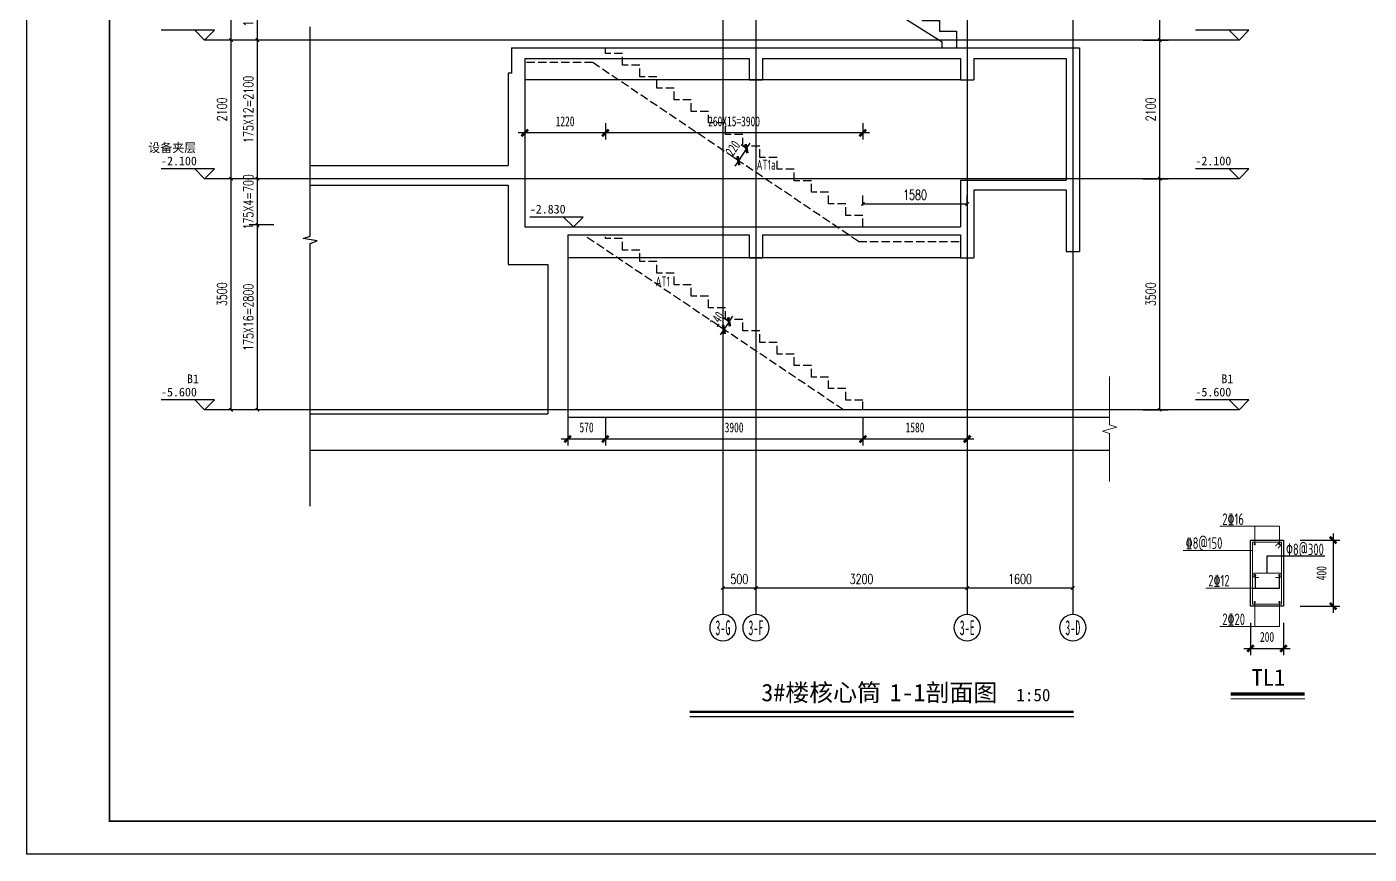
# Model space of a CAD drawing. Extents: x 1045983 to 1134482, y -686883 to -657183.
# Drawn here: x 1053043 to 1073374, y -686883 to -674352 of the extents above; entities that cross this region are included whole.
import ezdxf
from ezdxf.enums import TextEntityAlignment as Align

# ---------------------------------------------------------------- set-up
doc = ezdxf.new("R2010")
doc.units = 0
doc.header["$LTSCALE"] = 1000
doc.header["$MEASUREMENT"] = 0
doc.linetypes.add('3、4#楼 楼梯剖面$0$DASH', pattern=[0.35, 0.25, -0.1])
doc.layers.get('0').update_dxf_attribs({"linetype": 'CONTINUOUS'})
doc.layers.get('Defpoints').update_dxf_attribs({"linetype": 'CONTINUOUS'})
for name, color, linetype in [('3#-夹层$0$A-ANNO-LEVL', 3, 'CONTINUOUS'), ('3#-夹层$0$A-ANNO-TEXT', 7, 'CONTINUOUS'), ('3、4#楼 楼梯剖面$0$A-WALL-CONC', 9, 'CONTINUOUS'), ('A-ANNO-AXIS-CIRC', 3, 'CONTINUOUS'), ('A-ANNO-DIMS', 3, 'CONTINUOUS'), ('A-ANNO-SYMB', 3, 'CONTINUOUS'), ('A-ANNO-TEXT', 7, 'CONTINUOUS'), ('A-WALL-CONC', 4, 'CONTINUOUS'), ('AXIS_TEXT', 7, 'CONTINUOUS'), ('DIM', 3, 'CONTINUOUS'), ('S-ANNO-DIMS', 3, 'CONTINUOUS'), ('S-ANNO-DOTE', 230, 'CONTINUOUS'), ('S-ANNO-TTLB', 7, 'CONTINUOUS'), ('S-BEAM', 4, 'CONTINUOUS'), ('S-DIMS', 3, 'CONTINUOUS'), ('S-PC-BEAM-TL', 4, 'CONTINUOUS'), ('S-REIN', 1, 'CONTINUOUS'), ('S-WALL', 40, 'CONTINUOUS'), ('S_A平-楼梯', 51, 'CONTINUOUS'), ('TEXT', 7, 'CONTINUOUS')]:
    doc.layers.add(name, color=color, linetype=linetype)
for name, color, linetype, lineweight in [('A-ANNO-AXIS-TEXT', 3, 'CONTINUOUS', 15), ('S-ANNO-TEXT（通用文字）', 7, 'CONTINUOUS', 15), ('S-BASE-DIMS（基础尺寸标注）', 3, 'CONTINUOUS', 15), ('S-REIN（钢筋）', 1, 'CONTINUOUS', 30), ('THIN', 7, 'CONTINUOUS', 0)]:
    doc.layers.add(name, color=color, linetype=linetype, lineweight=lineweight)
doc.styles.add('3#-夹层$0$_TCH_DIM', font='')
doc.styles.add('_TCH_AXIS', font='simhei.ttf')
doc.styles.add('_TCH_DIM_T3', font='SIMPLEX', dxfattribs={"width": 0.705882, "bigfont": 'GBCBIG'})
doc.styles.add('COMPLEX', font='COMPLEX')
doc.styles.get("Standard").update_dxf_attribs({"font": ''})
doc.styles.add('TSSD_Dimension', font='tssdeng.shx', dxfattribs={"width": 0.7})
doc.styles.add('TSZ', font='')
doc.styles.add('楷体GB312', font='', dxfattribs={"width": 0.7})
doc.styles.add('钢筋', font='tssdeng.shx', dxfattribs={"width": 0.7, "bigfont": 'tssdchn.shx'})
doc.styles.get('3#-夹层$0$_TCH_DIM').set_extended_font_data('SimSun')
doc.styles.get('Standard').set_extended_font_data('NSimSun')
doc.styles.get('TSZ').set_extended_font_data('SimSun')
doc.styles.get('楷体GB312').set_extended_font_data('楷体_GB2312')
doc.dimstyles.new('_TCH_ARCH&&50', dxfattribs={"dimtxt": 148.75, "dimasz": 50, "dimexe": 125, "dimexo": 150, "dimgap": 63.125, "dimtad": 1, "dimdec": 0, "dimzin": 0, "dimdsep": 46, "dimtxsty": '_TCH_DIM_T3', "dimblk": 'ARCHTICK', "dimcen": 0.09, "dimclrt": 7, "dimazin": 2, "dimtfac": 1, "dimtdec": 0, "dimtix": 1, "dimtmove": 2, "dimatfit": 3, "dimfxl": 1, "dimtolj": 1, "dimtzin": 0, "dimarcsym": 0})
doc.dimstyles.new('TSSD_50_50', dxfattribs={"dimtxt": 150, "dimasz": 100, "dimexe": 100, "dimexo": 250, "dimgap": 100, "dimtad": 1, "dimdec": 0, "dimzin": 0, "dimdsep": 46, "dimtxsty": '楷体GB312', "dimblk": 'ARCHTICK', "dimcen": 0, "dimdle": 100, "dimclrt": 7, "dimadec": 0, "dimazin": 0, "dimtfac": 1, "dimtdec": 0, "dimtix": 1, "dimtmove": 2, "dimatfit": 3, "dimldrblk": 'ARCHTICK', "dimfxl": 1, "dimtolj": 1, "dimtzin": 0, "dimarcsym": 0})

# ---------------------------------------------------------------- blocks, each defined once
blk = doc.blocks.new('_ArchTick')
at = {"color": 0, "linetype": 'ByBlock', "const_width": 0.4}
blk.add_lwpolyline([(-0.5, -0.5), (0.5, 0.5)], dxfattribs=at)
blk = doc.blocks.new('*D477')
at = {"layer": 'Defpoints', "color": 0, "transparency": 16777216}
for p in [(1036698, -705934), (1037918, -705934), (1036698, -706334)]:
    blk.add_point(p, dxfattribs=at)
at = {"layer": 'S-DIMS', "color": 0, "lineweight": -2, "transparency": 16777216}
for p, q in [((1036698, -706184), (1036698, -706434)), ((1037918, -706184), (1037918, -706434)), ((1038018, -706334), (1036598, -706334))]:
    blk.add_line(p, q, dxfattribs=at)
at = {"layer": 'S-DIMS', "color": 0, "lineweight": -2, "transparency": 16777216, "xscale": 100, "yscale": 100, "zscale": 100, "rotation": 180}
blk.add_blockref('_ArchTick', (1036698, -706334), dxfattribs=at)
at = {"layer": 'S-DIMS', "color": 0, "lineweight": -2, "transparency": 16777216, "xscale": 100, "yscale": 100, "zscale": 100}
blk.add_blockref('_ArchTick', (1037918, -706334), dxfattribs=at)
at = {"layer": 'S-DIMS', "color": 7, "transparency": 16777216, "insert": (1037308, -706159), "char_height": 150, "attachment_point": 5, "style": '楷体GB312'}
blk.add_mtext('\\A1;1220', dxfattribs=at)
blk = doc.blocks.new('*D478')
at = {"layer": 'A-ANNO-DIMS', "color": 0, "lineweight": -2, "transparency": 16777216}
for p, q in [((1043398, -712977), (1043398, -713352)), ((1044998, -712977), (1044998, -713352)), ((1044998, -713227), (1043398, -713227))]:
    blk.add_line(p, q, dxfattribs=at)
at = {"layer": 'Defpoints', "color": 0, "transparency": 16777216}
for p in [(1043398, -712827), (1044998, -712827), (1043398, -713227)]:
    blk.add_point(p, dxfattribs=at)
at = {"layer": 'A-ANNO-DIMS', "color": 0, "lineweight": -2, "transparency": 16777216, "xscale": 50, "yscale": 50, "zscale": 50, "rotation": 180}
blk.add_blockref('_ArchTick', (1043398, -713227), dxfattribs=at)
at = {"layer": 'A-ANNO-DIMS', "color": 0, "lineweight": -2, "transparency": 16777216, "xscale": 50, "yscale": 50, "zscale": 50}
blk.add_blockref('_ArchTick', (1044998, -713227), dxfattribs=at)
at = {"layer": 'A-ANNO-DIMS', "color": 7, "transparency": 16777216, "insert": (1044198, -713090), "char_height": 148.8, "attachment_point": 5, "style": '_TCH_DIM_T3'}
blk.add_mtext('\\A1;1600', dxfattribs=at)
blk = doc.blocks.new('*D479')
at = {"layer": 'A-ANNO-DIMS', "color": 0, "lineweight": -2, "transparency": 16777216}
for p, q in [((1040198, -712977), (1040198, -713352)), ((1043398, -712977), (1043398, -713352)), ((1043398, -713227), (1040198, -713227))]:
    blk.add_line(p, q, dxfattribs=at)
at = {"layer": 'Defpoints', "color": 0, "transparency": 16777216}
for p in [(1040198, -712827), (1043398, -712827), (1040198, -713227)]:
    blk.add_point(p, dxfattribs=at)
at = {"layer": 'A-ANNO-DIMS', "color": 0, "lineweight": -2, "transparency": 16777216, "xscale": 50, "yscale": 50, "zscale": 50, "rotation": 180}
blk.add_blockref('_ArchTick', (1040198, -713227), dxfattribs=at)
at = {"layer": 'A-ANNO-DIMS', "color": 0, "lineweight": -2, "transparency": 16777216, "xscale": 50, "yscale": 50, "zscale": 50}
blk.add_blockref('_ArchTick', (1043398, -713227), dxfattribs=at)
at = {"layer": 'A-ANNO-DIMS', "color": 7, "transparency": 16777216, "insert": (1041798, -713090), "char_height": 148.8, "attachment_point": 5, "style": '_TCH_DIM_T3'}
blk.add_mtext('\\A1;3200', dxfattribs=at)
blk = doc.blocks.new('*D480')
at = {"layer": 'A-ANNO-DIMS', "color": 0, "lineweight": -2, "transparency": 16777216}
for p, q in [((1039698, -712977), (1039698, -713352)), ((1040198, -712977), (1040198, -713352)), ((1040198, -713227), (1039698, -713227))]:
    blk.add_line(p, q, dxfattribs=at)
at = {"layer": 'Defpoints', "color": 0, "transparency": 16777216}
for p in [(1039698, -712827), (1040198, -712827), (1039698, -713227)]:
    blk.add_point(p, dxfattribs=at)
at = {"layer": 'A-ANNO-DIMS', "color": 0, "lineweight": -2, "transparency": 16777216, "xscale": 50, "yscale": 50, "zscale": 50, "rotation": 180}
blk.add_blockref('_ArchTick', (1039698, -713227), dxfattribs=at)
at = {"layer": 'A-ANNO-DIMS', "color": 0, "lineweight": -2, "transparency": 16777216, "xscale": 50, "yscale": 50, "zscale": 50}
blk.add_blockref('_ArchTick', (1040198, -713227), dxfattribs=at)
at = {"layer": 'A-ANNO-DIMS', "color": 7, "transparency": 16777216, "insert": (1039948, -713090), "char_height": 148.8, "attachment_point": 5, "style": '_TCH_DIM_T3'}
blk.add_mtext('\\A1;500', dxfattribs=at)
blk = doc.blocks.new('*D481')
at = {"layer": 'A-ANNO-DIMS', "color": 0, "lineweight": -2, "transparency": 16777216}
for p, q in [((1032498, -707027), (1032123, -707027)), ((1032248, -710527), (1032248, -707027)), ((1032498, -710527), (1032123, -710527))]:
    blk.add_line(p, q, dxfattribs=at)
at = {"layer": 'Defpoints', "color": 0, "transparency": 16777216}
for p in [(1032248, -707027), (1032648, -707027), (1032648, -710527)]:
    blk.add_point(p, dxfattribs=at)
at = {"layer": 'A-ANNO-DIMS', "color": 0, "lineweight": -2, "transparency": 16777216, "xscale": 50, "yscale": 50, "zscale": 50}
for p, rotation in [((1032248, -707027), 90), ((1032248, -710527), 270)]:
    blk.add_blockref('_ArchTick', p, dxfattribs=dict(at, rotation=rotation))
at = {"layer": 'A-ANNO-DIMS', "color": 7, "transparency": 16777216, "insert": (1032111, -708777), "char_height": 148.8, "attachment_point": 5, "rotation": 90, "style": '_TCH_DIM_T3'}
blk.add_mtext('\\A1;3500', dxfattribs=at)
blk = doc.blocks.new('*D482')
at = {"layer": 'A-ANNO-DIMS', "color": 0, "lineweight": -2, "transparency": 16777216}
for p, q in [((1032498, -704927), (1032123, -704927)), ((1032248, -707027), (1032248, -704927)), ((1032498, -707027), (1032123, -707027))]:
    blk.add_line(p, q, dxfattribs=at)
at = {"layer": 'Defpoints', "color": 0, "transparency": 16777216}
for p in [(1032248, -704927), (1032648, -704927), (1032648, -707027)]:
    blk.add_point(p, dxfattribs=at)
at = {"layer": 'A-ANNO-DIMS', "color": 0, "lineweight": -2, "transparency": 16777216, "xscale": 50, "yscale": 50, "zscale": 50}
for p, rotation in [((1032248, -704927), 90), ((1032248, -707027), 270)]:
    blk.add_blockref('_ArchTick', p, dxfattribs=dict(at, rotation=rotation))
at = {"layer": 'A-ANNO-DIMS', "color": 7, "transparency": 16777216, "insert": (1032111, -705977), "char_height": 148.8, "attachment_point": 5, "rotation": 90, "style": '_TCH_DIM_T3'}
blk.add_mtext('\\A1;2100', dxfattribs=at)
blk = doc.blocks.new('*D483')
at = {"layer": 'A-ANNO-DIMS', "color": 0, "lineweight": -2, "transparency": 16777216}
for p, q in [((1032498, -701977), (1032123, -701977)), ((1032248, -704927), (1032248, -701977)), ((1032498, -704927), (1032123, -704927))]:
    blk.add_line(p, q, dxfattribs=at)
at = {"layer": 'Defpoints', "color": 0, "transparency": 16777216}
for p in [(1032248, -701977), (1032648, -701977), (1032648, -704927)]:
    blk.add_point(p, dxfattribs=at)
at = {"layer": 'A-ANNO-DIMS', "color": 0, "lineweight": -2, "transparency": 16777216, "xscale": 50, "yscale": 50, "zscale": 50}
for p, rotation in [((1032248, -701977), 90), ((1032248, -704927), 270)]:
    blk.add_blockref('_ArchTick', p, dxfattribs=dict(at, rotation=rotation))
at = {"layer": 'A-ANNO-DIMS', "color": 7, "transparency": 16777216, "insert": (1032111, -703452), "char_height": 148.8, "attachment_point": 5, "rotation": 90, "style": '_TCH_DIM_T3'}
blk.add_mtext('\\A1;2950', dxfattribs=at)
blk = doc.blocks.new('*D485')
at = {"layer": 'A-ANNO-DIMS', "color": 0, "lineweight": -2, "transparency": 16777216}
for p, q in [((1032898, -707727), (1032523, -707727)), ((1032648, -710527), (1032648, -707727)), ((1032898, -710527), (1032523, -710527))]:
    blk.add_line(p, q, dxfattribs=at)
at = {"layer": 'Defpoints', "color": 0, "transparency": 16777216}
for p in [(1032648, -707727), (1033048, -707727), (1033048, -710527)]:
    blk.add_point(p, dxfattribs=at)
at = {"layer": 'A-ANNO-DIMS', "color": 0, "lineweight": -2, "transparency": 16777216, "xscale": 50, "yscale": 50, "zscale": 50}
for p, rotation in [((1032648, -707727), 90), ((1032648, -710527), 270)]:
    blk.add_blockref('_ArchTick', p, dxfattribs=dict(at, rotation=rotation))
at = {"layer": 'A-ANNO-DIMS', "color": 7, "transparency": 16777216, "insert": (1032511, -709127), "char_height": 148.75, "attachment_point": 5, "rotation": 90, "style": '_TCH_DIM_T3'}
blk.add_mtext('\\A1;175X16=2800', dxfattribs=at)
blk = doc.blocks.new('*D486')
at = {"layer": 'A-ANNO-DIMS', "color": 0, "lineweight": -2, "transparency": 16777216}
for p, q in [((1032898, -707027), (1032523, -707027)), ((1032648, -707027), (1032648, -706977)), ((1032648, -707727), (1032648, -707027)), ((1032898, -707727), (1032523, -707727)), ((1032648, -707727), (1032648, -707777))]:
    blk.add_line(p, q, dxfattribs=at)
at = {"layer": 'Defpoints', "color": 0, "transparency": 16777216}
for p in [(1032648, -707027), (1033048, -707027), (1033048, -707727)]:
    blk.add_point(p, dxfattribs=at)
at = {"layer": 'A-ANNO-DIMS', "color": 0, "lineweight": -2, "transparency": 16777216, "xscale": 50, "yscale": 50, "zscale": 50}
for p, rotation in [((1032648, -707027), 270), ((1032648, -707727), 90)]:
    blk.add_blockref('_ArchTick', p, dxfattribs=dict(at, rotation=rotation))
at = {"layer": 'A-ANNO-DIMS', "color": 7, "transparency": 16777216, "insert": (1032511, -707377), "char_height": 148.75, "attachment_point": 5, "rotation": 90, "style": '_TCH_DIM_T3'}
blk.add_mtext('\\A1;175X4=700', dxfattribs=at)
blk = doc.blocks.new('*D487')
at = {"layer": 'A-ANNO-DIMS', "color": 0, "lineweight": -2, "transparency": 16777216}
for p, q in [((1032898, -704927), (1032523, -704927)), ((1032648, -707027), (1032648, -704927)), ((1032898, -707027), (1032523, -707027))]:
    blk.add_line(p, q, dxfattribs=at)
at = {"layer": 'Defpoints', "color": 0, "transparency": 16777216}
for p in [(1032648, -704927), (1033048, -704927), (1033048, -707027)]:
    blk.add_point(p, dxfattribs=at)
at = {"layer": 'A-ANNO-DIMS', "color": 0, "lineweight": -2, "transparency": 16777216, "xscale": 50, "yscale": 50, "zscale": 50}
for p, rotation in [((1032648, -704927), 90), ((1032648, -707027), 270)]:
    blk.add_blockref('_ArchTick', p, dxfattribs=dict(at, rotation=rotation))
at = {"layer": 'A-ANNO-DIMS', "color": 7, "transparency": 16777216, "insert": (1032511, -705977), "char_height": 148.75, "attachment_point": 5, "rotation": 90, "style": '_TCH_DIM_T3'}
blk.add_mtext('\\A1;175X12=2100', dxfattribs=at)
blk = doc.blocks.new('*D488')
at = {"layer": 'A-ANNO-DIMS', "color": 0, "lineweight": -2, "transparency": 16777216}
for p, q in [((1032898, -703452), (1032523, -703452)), ((1032648, -704927), (1032648, -703452)), ((1032898, -704927), (1032523, -704927))]:
    blk.add_line(p, q, dxfattribs=at)
at = {"layer": 'Defpoints', "color": 0, "transparency": 16777216}
for p in [(1032648, -703452), (1033048, -703452), (1033048, -704927)]:
    blk.add_point(p, dxfattribs=at)
at = {"layer": 'A-ANNO-DIMS', "color": 0, "lineweight": -2, "transparency": 16777216, "xscale": 50, "yscale": 50, "zscale": 50}
for p, rotation in [((1032648, -703452), 90), ((1032648, -704927), 270)]:
    blk.add_blockref('_ArchTick', p, dxfattribs=dict(at, rotation=rotation))
at = {"layer": 'A-ANNO-DIMS', "color": 7, "transparency": 16777216, "insert": (1032511, -704190), "char_height": 148.75, "attachment_point": 5, "rotation": 90, "style": '_TCH_DIM_T3'}
blk.add_mtext('\\A1;163.9X9=1475', dxfattribs=at)
blk = doc.blocks.new('*D492')
at = {"layer": 'A-ANNO-DIMS', "color": 0, "lineweight": -2, "transparency": 16777216}
for p, q in [((1046066, -707027), (1046441, -707027)), ((1046316, -710527), (1046316, -707027)), ((1046066, -710527), (1046441, -710527))]:
    blk.add_line(p, q, dxfattribs=at)
at = {"layer": 'Defpoints', "color": 0, "transparency": 16777216}
for p in [(1045916, -707027), (1046316, -707027), (1045916, -710527)]:
    blk.add_point(p, dxfattribs=at)
at = {"layer": 'A-ANNO-DIMS', "color": 0, "lineweight": -2, "transparency": 16777216, "xscale": 50, "yscale": 50, "zscale": 50}
for p, rotation in [((1046316, -707027), 90), ((1046316, -710527), 270)]:
    blk.add_blockref('_ArchTick', p, dxfattribs=dict(at, rotation=rotation))
at = {"layer": 'A-ANNO-DIMS', "color": 7, "transparency": 16777216, "insert": (1046178, -708777), "char_height": 148.8, "attachment_point": 5, "rotation": 90, "style": '_TCH_DIM_T3'}
blk.add_mtext('\\A1;3500', dxfattribs=at)
blk = doc.blocks.new('*D493')
at = {"layer": 'A-ANNO-DIMS', "color": 0, "lineweight": -2, "transparency": 16777216}
for p, q in [((1046066, -704927), (1046441, -704927)), ((1046316, -707027), (1046316, -704927)), ((1046066, -707027), (1046441, -707027))]:
    blk.add_line(p, q, dxfattribs=at)
at = {"layer": 'Defpoints', "color": 0, "transparency": 16777216}
for p in [(1045916, -704927), (1046316, -704927), (1045916, -707027)]:
    blk.add_point(p, dxfattribs=at)
at = {"layer": 'A-ANNO-DIMS', "color": 0, "lineweight": -2, "transparency": 16777216, "xscale": 50, "yscale": 50, "zscale": 50}
for p, rotation in [((1046316, -704927), 90), ((1046316, -707027), 270)]:
    blk.add_blockref('_ArchTick', p, dxfattribs=dict(at, rotation=rotation))
at = {"layer": 'A-ANNO-DIMS', "color": 7, "transparency": 16777216, "insert": (1046178, -705977), "char_height": 148.8, "attachment_point": 5, "rotation": 90, "style": '_TCH_DIM_T3'}
blk.add_mtext('\\A1;2100', dxfattribs=at)
blk = doc.blocks.new('*D494')
at = {"layer": 'A-ANNO-DIMS', "color": 0, "lineweight": -2, "transparency": 16777216}
for p, q in [((1046066, -701977), (1046441, -701977)), ((1046316, -704927), (1046316, -701977)), ((1046066, -704927), (1046441, -704927))]:
    blk.add_line(p, q, dxfattribs=at)
at = {"layer": 'Defpoints', "color": 0, "transparency": 16777216}
for p in [(1045916, -701977), (1046316, -701977), (1045916, -704927)]:
    blk.add_point(p, dxfattribs=at)
at = {"layer": 'A-ANNO-DIMS', "color": 0, "lineweight": -2, "transparency": 16777216, "xscale": 50, "yscale": 50, "zscale": 50}
for p, rotation in [((1046316, -701977), 90), ((1046316, -704927), 270)]:
    blk.add_blockref('_ArchTick', p, dxfattribs=dict(at, rotation=rotation))
at = {"layer": 'A-ANNO-DIMS', "color": 7, "transparency": 16777216, "insert": (1046178, -703452), "char_height": 148.8, "attachment_point": 5, "rotation": 90, "style": '_TCH_DIM_T3'}
blk.add_mtext('\\A1;2950', dxfattribs=at)
blk = doc.blocks.new('_AXISO')
blk.add_circle((0, 0), 0.5)
at = {"layer": 'AXIS_TEXT', "style": 'COMPLEX', "width": 1.041667}
blk.add_attdef('A', text='', height=0.56, dxfattribs=at).set_placement((-0.25, -0.28), (0.25, -0.28), align=Align.FIT)
blk = doc.blocks.new('*D496')
at = {"layer": 'Defpoints', "color": 0, "transparency": 16777216}
for p in [(1039714, -709310), (1039998, -709332), (1039920, -709448)]:
    blk.add_point(p, dxfattribs=at)
at = {"layer": 'DIM', "color": 0, "lineweight": -2, "transparency": 16777216}
for p, q in [((1039791, -709193), (1039709, -709138)), ((1039792, -709194), (1039848, -709111)), ((1039713, -709309), (1039631, -709254)), ((1039714, -709310), (1039658, -709393)), ((1039792, -709194), (1039714, -709310))]:
    blk.add_line(p, q, dxfattribs=at)
at = {"layer": 'DIM', "color": 0, "lineweight": -2, "transparency": 16777216, "xscale": 100, "yscale": 100, "zscale": 100}
for p, rotation in [((1039792, -709194), 236.056412980217), ((1039714, -709310), 56.05641298021702)]:
    blk.add_blockref('_ArchTick', p, dxfattribs=dict(at, rotation=rotation))
at = {"layer": 'DIM', "color": 7, "transparency": 16777216, "insert": (1039608, -709154), "char_height": 150, "attachment_point": 5, "rotation": 56.0564, "style": '楷体GB312'}
blk.add_mtext('\\A1;140', dxfattribs=at)
blk = doc.blocks.new('*D497')
at = {"layer": 'Defpoints', "color": 0, "transparency": 16777216}
for p in [(1040258, -706707), (1039933, -706754), (1040135, -706890)]:
    blk.add_point(p, dxfattribs=at)
at = {"layer": 'DIM', "color": 0, "lineweight": -2, "transparency": 16777216}
for p, q in [((1040056, -706571), (1040112, -706488)), ((1039928, -706750), (1039850, -706698)), ((1040056, -706571), (1039933, -706754)), ((1040051, -706568), (1039973, -706515)), ((1039933, -706754), (1039878, -706837))]:
    blk.add_line(p, q, dxfattribs=at)
at = {"layer": 'DIM', "color": 0, "lineweight": -2, "transparency": 16777216, "xscale": 100, "yscale": 100, "zscale": 100}
for p, rotation in [((1040056, -706571), 236.0564129801906), ((1039933, -706754), 56.0564129801906)]:
    blk.add_blockref('_ArchTick', p, dxfattribs=dict(at, rotation=rotation))
at = {"layer": 'DIM', "color": 7, "transparency": 16777216, "insert": (1039850, -706565), "char_height": 150, "attachment_point": 5, "rotation": 56.0564, "style": '楷体GB312'}
blk.add_mtext('\\A1;220', dxfattribs=at)
blk = doc.blocks.new('*D498')
at = {"layer": 'Defpoints', "color": 0, "transparency": 16777216}
for p in [(1037348, -710382), (1037918, -710382), (1037348, -710970)]:
    blk.add_point(p, dxfattribs=at)
at = {"layer": 'S-DIMS', "color": 0, "lineweight": -2, "transparency": 16777216}
for p, q in [((1037348, -710632), (1037348, -711070)), ((1037918, -710632), (1037918, -711070)), ((1038018, -710970), (1037248, -710970))]:
    blk.add_line(p, q, dxfattribs=at)
at = {"layer": 'S-DIMS', "color": 0, "lineweight": -2, "transparency": 16777216, "xscale": 100, "yscale": 100, "zscale": 100, "rotation": 180}
blk.add_blockref('_ArchTick', (1037348, -710970), dxfattribs=at)
at = {"layer": 'S-DIMS', "color": 0, "lineweight": -2, "transparency": 16777216, "xscale": 100, "yscale": 100, "zscale": 100}
blk.add_blockref('_ArchTick', (1037918, -710970), dxfattribs=at)
at = {"layer": 'S-DIMS', "color": 7, "transparency": 16777216, "insert": (1037633, -710795), "char_height": 150, "attachment_point": 5, "style": '楷体GB312'}
blk.add_mtext('\\A1;570', dxfattribs=at)
blk = doc.blocks.new('*D499')
at = {"layer": 'Defpoints', "color": 0, "transparency": 16777216}
for p in [(1037918, -710382), (1041818, -710382), (1037918, -710970)]:
    blk.add_point(p, dxfattribs=at)
at = {"layer": 'S-DIMS', "color": 0, "lineweight": -2, "transparency": 16777216}
for p, q in [((1037918, -710632), (1037918, -711070)), ((1041818, -710632), (1041818, -711070)), ((1041918, -710970), (1037818, -710970))]:
    blk.add_line(p, q, dxfattribs=at)
at = {"layer": 'S-DIMS', "color": 0, "lineweight": -2, "transparency": 16777216, "xscale": 100, "yscale": 100, "zscale": 100, "rotation": 180}
blk.add_blockref('_ArchTick', (1037918, -710970), dxfattribs=at)
at = {"layer": 'S-DIMS', "color": 0, "lineweight": -2, "transparency": 16777216, "xscale": 100, "yscale": 100, "zscale": 100}
blk.add_blockref('_ArchTick', (1041818, -710970), dxfattribs=at)
at = {"layer": 'S-DIMS', "color": 7, "transparency": 16777216, "insert": (1039868, -710795), "char_height": 150, "attachment_point": 5, "style": '楷体GB312'}
blk.add_mtext('\\A1;3900', dxfattribs=at)
blk = doc.blocks.new('*D500')
at = {"layer": 'Defpoints', "color": 0, "transparency": 16777216}
for p in [(1041818, -710637), (1043398, -710637), (1041818, -710970)]:
    blk.add_point(p, dxfattribs=at)
at = {"layer": 'S-DIMS', "color": 0, "lineweight": -2, "transparency": 16777216}
for p, q in [((1043498, -710970), (1041718, -710970)), ((1041818, -710887), (1041818, -711070)), ((1043398, -710887), (1043398, -711070))]:
    blk.add_line(p, q, dxfattribs=at)
at = {"layer": 'S-DIMS', "color": 0, "lineweight": -2, "transparency": 16777216, "xscale": 100, "yscale": 100, "zscale": 100, "rotation": 180}
blk.add_blockref('_ArchTick', (1041818, -710970), dxfattribs=at)
at = {"layer": 'S-DIMS', "color": 0, "lineweight": -2, "transparency": 16777216, "xscale": 100, "yscale": 100, "zscale": 100}
blk.add_blockref('_ArchTick', (1043398, -710970), dxfattribs=at)
at = {"layer": 'S-DIMS', "color": 7, "transparency": 16777216, "insert": (1042608, -710795), "char_height": 150, "attachment_point": 5, "style": '楷体GB312'}
blk.add_mtext('\\A1;1580', dxfattribs=at)
blk = doc.blocks.new('*D501')
at = {"layer": 'Defpoints', "color": 0, "transparency": 16777216}
for p in [(1037918, -705934), (1041818, -705934), (1037918, -706334)]:
    blk.add_point(p, dxfattribs=at)
at = {"layer": 'S-DIMS', "color": 0, "lineweight": -2, "transparency": 16777216}
for p, q in [((1037918, -706184), (1037918, -706434)), ((1041818, -706184), (1041818, -706434)), ((1041918, -706334), (1037818, -706334))]:
    blk.add_line(p, q, dxfattribs=at)
at = {"layer": 'S-DIMS', "color": 0, "lineweight": -2, "transparency": 16777216, "xscale": 100, "yscale": 100, "zscale": 100, "rotation": 180}
blk.add_blockref('_ArchTick', (1037918, -706334), dxfattribs=at)
at = {"layer": 'S-DIMS', "color": 0, "lineweight": -2, "transparency": 16777216, "xscale": 100, "yscale": 100, "zscale": 100}
blk.add_blockref('_ArchTick', (1041818, -706334), dxfattribs=at)
at = {"layer": 'S-DIMS', "color": 7, "transparency": 16777216, "insert": (1039868, -706159), "char_height": 150, "attachment_point": 5, "style": '楷体GB312'}
blk.add_mtext('\\A1;260X15=3900', dxfattribs=at)
blk = doc.blocks.new('*D418')
at = {"layer": 'Defpoints', "color": 0, "transparency": 16777216}
for p in [(1065706, -677207), (1067286, -677034), (1067286, -677207)]:
    blk.add_point(p, dxfattribs=at)
at = {"layer": 'S-ANNO-DIMS', "color": 0, "lineweight": -2, "transparency": 16777216}
for p, q in [((1065706, -677057), (1065706, -676909)), ((1067286, -677057), (1067286, -676909)), ((1065706, -677034), (1067286, -677034))]:
    blk.add_line(p, q, dxfattribs=at)
at = {"layer": 'S-ANNO-DIMS', "color": 0, "lineweight": -2, "transparency": 16777216, "xscale": 50, "yscale": 50, "zscale": 50, "rotation": 180}
blk.add_blockref('_ArchTick', (1065706, -677034), dxfattribs=at)
at = {"layer": 'S-ANNO-DIMS', "color": 0, "lineweight": -2, "transparency": 16777216, "xscale": 50, "yscale": 50, "zscale": 50}
blk.add_blockref('_ArchTick', (1067286, -677034), dxfattribs=at)
at = {"layer": 'S-ANNO-DIMS', "color": 7, "transparency": 16777216, "insert": (1066496, -676897), "char_height": 148.8, "attachment_point": 5, "style": '_TCH_DIM_T3'}
blk.add_mtext('\\A1;1580', dxfattribs=at)
blk = doc.blocks.new('*D400')
at = {"layer": 'Defpoints', "color": 0, "transparency": 16777216}
for p in [(880569, -670271), (880569, -671271), (881319, -671271)]:
    blk.add_point(p, dxfattribs=at)
at = {"layer": 'S-ANNO-DIMS', "color": 0, "lineweight": -2, "transparency": 16777216}
for p, q in [((880819, -670271), (881419, -670271)), ((881319, -670171), (881319, -671371)), ((880819, -671271), (881419, -671271))]:
    blk.add_line(p, q, dxfattribs=at)
at = {"layer": 'S-ANNO-DIMS', "color": 0, "lineweight": -2, "transparency": 16777216, "xscale": 100, "yscale": 100, "zscale": 100}
for p, rotation in [((881319, -670271), 90), ((881319, -671271), 270)]:
    blk.add_blockref('_ArchTick', p, dxfattribs=dict(at, rotation=rotation))
at = {"layer": 'S-ANNO-DIMS', "color": 7, "transparency": 16777216, "insert": (881144, -670771), "char_height": 150, "attachment_point": 5, "rotation": 90, "style": '楷体GB312'}
blk.add_mtext('\\A1;400', dxfattribs=at)
blk = doc.blocks.new('*D401')
at = {"layer": 'Defpoints', "color": 0, "transparency": 16777216}
for p in [(880069, -671271), (880569, -671271), (880569, -671912)]:
    blk.add_point(p, dxfattribs=at)
at = {"layer": 'S-ANNO-DIMS', "color": 0, "lineweight": -2, "transparency": 16777216}
for p, q in [((880069, -671521), (880069, -672012)), ((880569, -671521), (880569, -672012)), ((879969, -671912), (880669, -671912))]:
    blk.add_line(p, q, dxfattribs=at)
at = {"layer": 'S-ANNO-DIMS', "color": 0, "lineweight": -2, "transparency": 16777216, "xscale": 100, "yscale": 100, "zscale": 100, "rotation": 180}
blk.add_blockref('_ArchTick', (880069, -671912), dxfattribs=at)
at = {"layer": 'S-ANNO-DIMS', "color": 0, "lineweight": -2, "transparency": 16777216, "xscale": 100, "yscale": 100, "zscale": 100}
blk.add_blockref('_ArchTick', (880569, -671912), dxfattribs=at)
at = {"layer": 'S-ANNO-DIMS', "color": 7, "transparency": 16777216, "insert": (880319, -671737), "char_height": 150, "attachment_point": 5, "style": '楷体GB312'}
blk.add_mtext('\\A1;200', dxfattribs=at)
blk = doc.blocks.new('3#剖面')
at = {"layer": '3#-夹层$0$A-ANNO-LEVL'}
for p, q in [((1031998.3, -704777.2), (1031188.2, -704777.2)), ((1031848.3, -704927.2), (1031698.3, -704777.2)), ((1031848.3, -704927.2), (1031998.3, -704777.2)), ((1047666, -704777.2), (1046855.8, -704777.2)), ((1047516, -704927.2), (1047366, -704777.2)), ((1047516, -704927.2), (1047666, -704777.2)), ((1031998.3, -706877.2), (1031188.2, -706877.2)), ((1031848.3, -707027.2), (1031698.3, -706877.2)), ((1031848.3, -707027.2), (1031998.3, -706877.2)), ((1047666, -706877.2), (1046855.8, -706877.2)), ((1047516, -707027.2), (1047366, -706877.2)), ((1047516, -707027.2), (1047666, -706877.2)), ((1037583.7, -707607.2), (1036773.6, -707607.2)), ((1037433.7, -707757.2), (1037283.7, -707607.2)), ((1037433.7, -707757.2), (1037583.7, -707607.2)), ((1031998.3, -710377.2), (1031188.2, -710377.2)), ((1031848.3, -710527.2), (1031698.3, -710377.2)), ((1031848.3, -710527.2), (1031998.3, -710377.2)), ((1047666, -710377.2), (1046855.8, -710377.2)), ((1047516, -710527.2), (1047366, -710377.2)), ((1047516, -710527.2), (1047666, -710377.2))]:
    blk.add_line(p, q, dxfattribs=at)
at = {"layer": '3、4#楼 楼梯剖面$0$A-WALL-CONC', "color": 6, "linetype": '3、4#楼 楼梯剖面$0$DASH', "ltscale": 0.5}
for p, q in [((1037724.9, -705267.2), (1036698.3, -705267.2)), ((1041751.2, -707977.2), (1043298.3, -707977.2))]:
    blk.add_line(p, q, dxfattribs=at)
for points in [[(1041818.3, -707757.2), (1041818.3, -707582.2), (1041558.3, -707582.2), (1041558.3, -707407.2), (1041298.3, -707407.2), (1041298.3, -707232.2), (1041038.3, -707232.2), (1041038.3, -707057.2), (1040778.3, -707057.2), (1040778.3, -706882.2), (1040518.3, -706882.2), (1040518.3, -706707.2), (1040258.3, -706707.2), (1040258.3, -706532.2), (1039998.3, -706532.2), (1039998.3, -706357.2), (1039738.3, -706357.2), (1039738.3, -706182.2), (1039478.3, -706182.2), (1039478.3, -706007.2), (1039218.3, -706007.2), (1039218.3, -705832.2), (1038958.3, -705832.2), (1038958.3, -705657.2), (1038698.3, -705657.2), (1038698.3, -705482.2), (1038438.3, -705482.2), (1038438.3, -705307.2), (1038178.3, -705307.2), (1038178.3, -705132.2), (1037918.3, -705132.2), (1037918.3, -705047.2)], [(1041751.2, -707977.2), (1037724.9, -705267.2)], [(1041523, -710527.2), (1037630.5, -707907.2)], [(1041818.3, -710527.2), (1041818.3, -710382.2), (1041558.3, -710382.2), (1041558.3, -710207.2), (1041298.3, -710207.2), (1041298.3, -710032.2), (1041038.3, -710032.2), (1041038.3, -709857.2), (1040778.3, -709857.2), (1040778.3, -709682.2), (1040518.3, -709682.2), (1040518.3, -709507.2), (1040258.3, -709507.2), (1040258.3, -709332.2), (1039998.3, -709332.2), (1039998.3, -709157.2), (1039738.3, -709157.2), (1039738.3, -708982.2), (1039478.3, -708982.2), (1039478.3, -708807.2), (1039218.3, -708807.2), (1039218.3, -708632.2), (1038958.3, -708632.2), (1038958.3, -708457.2), (1038698.3, -708457.2), (1038698.3, -708282.2), (1038438.3, -708282.2), (1038438.3, -708107.2), (1038178.3, -708107.2), (1038178.3, -707932.2), (1037918.3, -707932.2), (1037918.3, -707907.2)]]:
    blk.add_lwpolyline(points, dxfattribs=at)
at = {"layer": 'A-ANNO-AXIS-CIRC'}
for p, q in [((1039698.3, -712427.2), (1039698.3, -713627.2)), ((1040198.3, -712427.2), (1040198.3, -713627.2)), ((1043398.3, -712427.2), (1043398.3, -713627.2)), ((1044998.3, -712427.2), (1044998.3, -713627.2))]:
    blk.add_line(p, q, dxfattribs=at)
at = {"layer": 'A-ANNO-SYMB'}
for points in [[(1033448.3, -711984.7), (1033448.3, -708008.4), (1033553.3, -707970.2), (1033343.3, -707933.2), (1033448.3, -707895.9), (1033448.3, -704727.2)], [(1039195.6, -715170.9), (1045012.1, -715170.9)]]:
    blk.add_lwpolyline(points, dxfattribs=at)
at = {"layer": 'A-ANNO-SYMB', "const_width": 35}
blk.add_lwpolyline([(1039195.6, -715100.9), (1045012.1, -715100.9)], dxfattribs=at)
at = {"layer": 'A-WALL-CONC'}
blk.add_line((1033448.3, -710937.2), (1033448.3, -710587.2), dxfattribs=at)
at = {"layer": 'Defpoints'}
for points in [[(1047516, -707027.2), (1031848.3, -707027.2)], [(1047516, -710527.2), (1031848.3, -710527.2)]]:
    blk.add_lwpolyline(points, dxfattribs=at)
at = {"layer": 'S-ANNO-DOTE'}
for points in [[(1039698.3, -688872.6), (1039698.3, -713627.2)], [(1040198.3, -688872.6), (1040198.3, -713627.2)], [(1043398.3, -688872.6), (1043398.3, -713627.2)], [(1044998.3, -688872.6), (1044998.3, -713627.2)], [(1047516, -704927.2), (1031848.3, -704927.2)], [(1047516, -707027.2), (1031848.3, -707027.2)], [(1047516, -710527.2), (1031848.3, -710527.2)]]:
    blk.add_lwpolyline(points, dxfattribs=at)
at = {"layer": 'S-PC-BEAM-TL', "color": 4}
for p, q in [((1036498.3, -705047.2), (1040248.3, -705047.2)), ((1040248.3, -705047.2), (1043398.3, -705047.2)), ((1043398.3, -705047.2), (1045098.3, -705047.2)), ((1036698.3, -705207.2), (1040098.3, -705207.2)), ((1040098.3, -705207.2), (1040098.3, -705527.2)), ((1040298.3, -705207.2), (1043298.3, -705207.2)), ((1040298.3, -705207.2), (1040298.3, -705527.2)), ((1043298.3, -705207.2), (1043298.3, -705527.2)), ((1043498.3, -705207.2), (1043498.3, -705527.2)), ((1043498.3, -705207.2), (1044898.3, -705207.2)), ((1043298.3, -705527.2), (1036698.3, -705527.2)), ((1040098.3, -705527.2), (1040298.3, -705527.2)), ((1043298.3, -705527.2), (1043498.3, -705527.2)), ((1043298.3, -707047.2), (1043298.3, -707757.2)), ((1043298.3, -707047.2), (1044898.3, -707047.2)), ((1043498.3, -707197.2), (1043498.3, -708227.2)), ((1043498.3, -707197.2), (1044898.3, -707197.2)), ((1036698.3, -707757.2), (1043298.3, -707757.2)), ((1037348.3, -707877.2), (1040098.3, -707877.2)), ((1040098.3, -707877.2), (1040098.3, -708227.2)), ((1040298.3, -707877.2), (1040298.3, -708227.2)), ((1040298.3, -707877.2), (1043298.3, -707877.2)), ((1043298.3, -707877.2), (1043298.3, -708227.2)), ((1043298.3, -708227.2), (1037348.3, -708227.2)), ((1040098.3, -708227.2), (1040298.3, -708227.2)), ((1043298.3, -708227.2), (1043498.3, -708227.2))]:
    blk.add_line(p, q, dxfattribs=at)
blk.add_lwpolyline([(1041158.3, -703646.1), (1041418.3, -703646.1), (1041418.3, -703809.9), (1041678.3, -703809.9), (1041678.3, -703973.8), (1041938.3, -703973.8), (1041938.3, -704137.7), (1042198.3, -704137.7), (1042198.3, -704301.6), (1042458.3, -704301.6), (1042458.3, -704465.5), (1042718.3, -704465.5), (1042718.3, -704629.4), (1042978.3, -704629.4), (1042978.3, -704793.3), (1043238.3, -704793.3), (1043238.3, -704957.2), (1043238.3, -704957.2), (1043238.3, -705047), (1043018.3, -705048.6), (1043018.3, -704960.3), (1041158.3, -703787.9)], close=True, dxfattribs=at)
at = {"layer": 'S-WALL'}
for p, q in [((1036498.3, -705047.2), (1036498.3, -705427.2)), ((1045098.3, -705047.2), (1045098.3, -707047.2)), ((1036698.3, -705207.2), (1036698.3, -706827.2)), ((1044898.3, -705207.2), (1044898.3, -707047.2)), ((1036498.3, -705427.2), (1036448.3, -705427.2)), ((1036448.3, -705427.2), (1036448.3, -706827.2)), ((1033448.3, -706827.2), (1035148.3, -706827.2)), ((1035148.3, -706827.2), (1036448.3, -706827.2)), ((1036698.3, -706827.2), (1036698.3, -707757.2)), ((1045098.3, -707047.2), (1045098.3, -708127.2)), ((1033448.3, -707127.2), (1035148.3, -707127.2)), ((1035148.3, -707127.2), (1036448.3, -707127.2)), ((1036448.3, -707127.2), (1036448.3, -708327.2)), ((1044898.3, -707197.2), (1044898.3, -708127.2)), ((1037348.3, -707877.2), (1037348.3, -710637.2)), ((1044898.3, -708127.2), (1045098.3, -708127.2)), ((1036448.3, -708327.2), (1037048.3, -708327.2)), ((1037048.3, -708327.2), (1037048.3, -710587.2)), ((1033448.3, -710587.2), (1037048.3, -710587.2)), ((1037348.3, -710637.2), (1037748.3, -710637.2)), ((1037748.3, -710637.2), (1045556.4, -710637.2)), ((1033448.3, -711137.2), (1045556.4, -711137.2))]:
    blk.add_line(p, q, dxfattribs=at)
at = {"layer": 'THIN'}
blk.add_lwpolyline([(1045556.4, -710025.4), (1045556.4, -710755.4), (1045666.4, -710790.4), (1045446.4, -710850.4), (1045556.4, -710885.4), (1045556.4, -711615.4)], dxfattribs=at)
at = {"layer": 'A-ANNO-AXIS-CIRC'}
ref = blk.add_blockref('_AXISO', (1039698.3, -713827.2), dxfattribs=dict(at, xscale=-400, yscale=400, zscale=400))
ref.add_attrib('A', '3-G', dxfattribs={"layer": 'A-ANNO-AXIS-TEXT', "height": 226.27, "style": '_TCH_AXIS', "width": 0.463542}).set_placement((1039585.2, -713940.3), (1039811.5, -713940.3), align=Align.FIT)
ref = blk.add_blockref('_AXISO', (1040198.3, -713827.2), dxfattribs=dict(at, xscale=-400, yscale=400, zscale=400))
ref.add_attrib('A', '3-F', dxfattribs={"layer": 'A-ANNO-AXIS-TEXT', "height": 226.27, "style": '_TCH_AXIS', "width": 0.463542}).set_placement((1040085.2, -713940.3), (1040311.5, -713940.3), align=Align.FIT)
ref = blk.add_blockref('_AXISO', (1043398.3, -713827.2), dxfattribs=dict(at, xscale=-400, yscale=400, zscale=400))
ref.add_attrib('A', '3-E', dxfattribs={"layer": 'A-ANNO-AXIS-TEXT', "height": 226.27, "style": '_TCH_AXIS', "width": 0.463542}).set_placement((1043285.2, -713940.3), (1043511.5, -713940.3), align=Align.FIT)
ref = blk.add_blockref('_AXISO', (1044998.3, -713827.2), dxfattribs=dict(at, xscale=-400, yscale=400, zscale=400))
ref.add_attrib('A', '3-D', dxfattribs={"layer": 'A-ANNO-AXIS-TEXT', "height": 226.27, "style": '_TCH_AXIS', "width": 0.463542}).set_placement((1044885.2, -713940.3), (1045111.5, -713940.3), align=Align.FIT)
at = {"layer": '3#-夹层$0$A-ANNO-TEXT', "color": 7, "style": '3#-夹层$0$_TCH_DIM'}
for s, p in [('-2.100', (1031188.3, -706824.7)), ('-2.100', (1046855.9, -706824.7)), ('-2.830', (1036773.7, -707554.7)), ('-5.600', (1031188.3, -710324.7)), ('-5.600', (1046855.9, -710324.7))]:
    blk.add_text(s, height=132.91, dxfattribs=at).set_placement(p)
at = {"layer": 'A-ANNO-TEXT'}
for s, p in [('设备夹层', (1030995.2, -706624.7)), ('B1', (1031581, -710124.7)), ('B1', (1047248.7, -710124.7))]:
    blk.add_text(s, height=132.91, dxfattribs=at).set_placement(p)
at = {"layer": 'A-ANNO-TEXT', "color": 7}
for s, height, p in [('3#楼核心筒', 265.82, (1040281.1, -714942.3)), ('1-1剖面图', 265.82, (1042224.5, -714942.3)), ('1:50', 189.87, (1044142.7, -714942.3))]:
    blk.add_text(s, height=height, dxfattribs=at).set_placement(p)
at = {"layer": 'TEXT', "ltscale": 99, "style": 'TSSD_Dimension', "width": 0.7}
for s, p in [('AT1a', (1040208.2, -706890.3)), ('AT1', (1038676.3, -708658.7))]:
    blk.add_text(s, height=150, dxfattribs=at).set_placement(p)
at = {"layer": 'A-ANNO-DIMS'}
for p1, p2, distance, picture, middle in [((1032648.3, -704927.2), (1032648.3, -701977.2), 400, '*D483', (1032110.8, -703452.2)), ((1045916, -704927.2), (1045916, -701977.2), -400, '*D494', (1046178.5, -703452.2)), ((1032648.3, -707027.2), (1032648.3, -704927.2), 400, '*D482', (1032110.8, -705977.2)), ((1045916, -707027.2), (1045916, -704927.2), -400, '*D493', (1046178.5, -705977.2)), ((1032648.3, -710527.2), (1032648.3, -707027.2), 400, '*D481', (1032110.8, -708777.2)), ((1045916, -710527.2), (1045916, -707027.2), -400, '*D492', (1046178.5, -708777.2)), ((1040198.3, -712827.2), (1039698.3, -712827.2), 400, '*D480', (1039948.3, -713089.7)), ((1043398.3, -712827.2), (1040198.3, -712827.2), 400, '*D479', (1041798.3, -713089.7)), ((1044998.3, -712827.2), (1043398.3, -712827.2), 400, '*D478', (1044198.3, -713089.7))]:
    dim = blk.add_aligned_dim(p1=p1, p2=p2, distance=distance, dimstyle='_TCH_ARCH&&50', dxfattribs=at)
    dim.commit()
    dim.dimension.update_dxf_attribs({"geometry": picture, "text_midpoint": middle})
for p1, p2, text, picture, middle in [((1033048.3, -704927.2), (1033048.3, -703452.2), '163.9X9=1475', '*D488', (1032510.8, -704189.7)), ((1033048.3, -707027.2), (1033048.3, -704927.2), '175X12=2100', '*D487', (1032510.8, -705977.2)), ((1033048.3, -707727.2), (1033048.3, -707027.2), '175X4=700', '*D486', (1032510.8, -707377.2)), ((1033048.3, -710527.2), (1033048.3, -707727.2), '175X16=2800', '*D485', (1032510.8, -709127.2))]:
    dim = blk.add_aligned_dim(p1=p1, p2=p2, distance=400, text=text, dimstyle='_TCH_ARCH&&50', dxfattribs=at)
    dim.commit()
    dim.dimension.update_dxf_attribs({"geometry": picture, "text_midpoint": middle})
at = {"layer": 'DIM'}
for p1, p2, distance, picture, middle in [((1040258.3, -706707.2), (1040135.5, -706889.7), -243.6, '*D497', (1039849.6, -706564.7)), ((1039998.3, -709332.2), (1039920.2, -709448.3), -248.3, '*D496', (1039608.1, -709153.9))]:
    dim = blk.add_aligned_dim(p1=p1, p2=p2, distance=distance, dimstyle='TSSD_50_50', dxfattribs=at)
    dim.commit()
    dim.dimension.update_dxf_attribs({"geometry": picture, "text_midpoint": middle})
at = {"layer": 'S-DIMS'}
dim = blk.add_aligned_dim(p1=(1037918.3, -705933.5), p2=(1036698.3, -705933.5), distance=400, dimstyle='TSSD_50_50', dxfattribs=at)
dim.commit()
dim.dimension.update_dxf_attribs({"geometry": '*D477', "text_midpoint": (1037308.3, -706158.5)})
dim = blk.add_aligned_dim(p1=(1041818.3, -705933.5), p2=(1037918.3, -705933.5), distance=400, text='260X15=3900', dimstyle='TSSD_50_50', dxfattribs=at)
dim.commit()
dim.dimension.update_dxf_attribs({"geometry": '*D501', "text_midpoint": (1039868.3, -706158.5)})
for base, p1, p2, picture, middle in [((1037348.3, -710969.5), (1037918.3, -710382.2), (1037348.3, -710382.2), '*D498', (1037633.3, -710794.5)), ((1037918.3, -710969.5), (1041818.3, -710382.2), (1037918.3, -710382.2), '*D499', (1039868.3, -710794.5)), ((1041818.3, -710969.5), (1043398.3, -710637.2), (1041818.3, -710637.2), '*D500', (1042608.3, -710794.5))]:
    dim = blk.add_linear_dim(base=base, p1=p1, p2=p2, dimstyle='TSSD_50_50', dxfattribs=at)
    dim.commit()
    dim.dimension.update_dxf_attribs({"geometry": picture, "text_midpoint": middle})
blk = doc.blocks.new('tl')
at = {"layer": 'DIM'}
for points in [[(880322, -670768.9), (880322, -670506.8), (881192.3, -670506.8)], [(880137.3, -670801.4), (880137.3, -670995.9)], [(880506.7, -670995.9), (880506.7, -670801.4)], [(880099, -670995.9), (880506.7, -670995.9)]]:
    blk.add_lwpolyline(points, dxfattribs=at)
at = {"layer": 'S-ANNO-TEXT（通用文字）'}
blk.add_line((879768.2, -672674.3), (880889.1, -672674.3), dxfattribs=at)
at = {"layer": 'S-ANNO-TEXT（通用文字）', "const_width": 50}
blk.add_lwpolyline([(879768.2, -672599.3), (880889.1, -672599.3)], dxfattribs=at)
at = {"layer": 'S-BASE-DIMS（基础尺寸标注）'}
for p, q in [((880506.7, -670058.2), (879604.5, -670058.2)), ((880131.4, -670330.9), (880131.4, -670058.2)), ((880506.7, -670330.9), (880506.7, -670058.2)), ((880099, -670427.3), (879050.6, -670427.3)), ((880099, -670995.9), (879392.3, -670995.9)), ((880131.4, -671211.1), (880131.4, -671580.4)), ((880506.7, -671211.1), (880506.7, -671580.4)), ((880506.7, -671580.4), (879604.5, -671580.4))]:
    blk.add_line(p, q, dxfattribs=at)
at = {"layer": 'S-BEAM'}
blk.add_lwpolyline([(880069, -670271), (880569, -670271), (880569, -671271), (880069, -671271)], close=True, dxfattribs=at)
at = {"layer": 'S-REIN', "const_width": 15}
blk.add_lwpolyline([(880197.3, -670833.9), (880137.3, -670833.9, -1), (880137.3, -670768.9), (880506.7, -670768.9, -1), (880506.7, -670833.9), (880446.7, -670833.9)], format="xyb", dxfattribs=at)
at = {"layer": 'S-REIN（钢筋）', "const_width": 15}
blk.add_lwpolyline([(880099, -670301), (880539, -670301), (880539, -671241), (880099, -671241)], close=True, dxfattribs=at)
at = {"layer": 'S-REIN（钢筋）'}
for points, const_width in [([(880138.9, -670330.9, -1), (880123.9, -670330.9, -1)], 20), ([(880136.4, -670330.9, -1), (880126.4, -670330.9, -1)], 15), ([(880514.2, -670330.9, -1), (880499.2, -670330.9, -1)], 20), ([(880501.7, -670330.9, 1), (880511.7, -670330.9, 1)], 15), ([(880144.8, -670801.4, -1), (880129.8, -670801.4, -1)], 20), ([(880514.2, -670801.4, -1), (880499.2, -670801.4, -1)], 20), ([(880138.9, -671211.1, -1), (880123.9, -671211.1, -1)], 20), ([(880136.4, -671211.1, 1), (880126.4, -671211.1, 1)], 15), ([(880514.2, -671211.1, -1), (880499.2, -671211.1, -1)], 20), ([(880501.7, -671211.1, -1), (880511.7, -671211.1, -1)], 15)]:
    blk.add_lwpolyline(points, format="xyb", close=True, dxfattribs=dict(at, const_width=const_width))
at = {"layer": 'S-REIN（钢筋）', "const_width": 15}
for points in [[(880503.7, -670301), (880446.9, -670361.5)], [(880539, -670335.1), (880482.3, -670395.5)]]:
    blk.add_lwpolyline(points, dxfattribs=at)
at = {"layer": 'S-ANNO-TEXT（通用文字）', "style": 'TSZ'}
blk.add_text('TL1', height=250, dxfattribs=at).set_placement((880084, -672474, -1.5))
at = {"layer": 'S-BASE-DIMS（基础尺寸标注）', "style": '钢筋', "width": 0.7}
for s, p in [('2\x8416', (879641.1, -670040.4)), ('%%1328@150', (879087.1, -670403.4)), ('\x828@300', (880605.4, -670498)), ('2\x8412', (879428.8, -670971.9)), ('2\x8420', (879641.1, -671556.5))]:
    blk.add_text(s, height=175, dxfattribs=at).set_placement(p)
at = {"layer": 'S-ANNO-DIMS'}
dim = blk.add_linear_dim(base=(881319.5, -671271), p1=(880569, -670271), p2=(880569, -671271), angle=90, text='400', dimstyle='TSSD_50_50', dxfattribs=at)
dim.commit()
dim.dimension.update_dxf_attribs({"geometry": '*D400', "text_midpoint": (881144.5, -670771)})
dim = blk.add_linear_dim(base=(880569, -671912), p1=(880069, -671271), p2=(880569, -671271), text='200', dimstyle='TSSD_50_50', dxfattribs=at)
dim.commit()
dim.dimension.update_dxf_attribs({"geometry": '*D401', "text_midpoint": (880319, -671737)})

msp = doc.modelspace()

# ---------------------------------------------------------------- linework, layer by layer
at = {"layer": 'S-ANNO-TTLB'}
msp.add_lwpolyline([(1105593.2, -686882.9), (1053043.2, -686882.9), (1053043.2, -657182.9), (1105593.2, -657182.9)], close=True, dxfattribs=at)
at = {"layer": 'S-ANNO-TTLB', "const_width": 25}
msp.add_lwpolyline([(1105093.2, -686382.9), (1054293.2, -686382.9), (1054293.2, -657682.9), (1105093.2, -657682.9)], close=True, dxfattribs=at)

# ---------------------------------------------------------------- block references
at = {"layer": 'S-ANNO-DOTE'}
msp.add_blockref('tl', (191509.1, -11856.4), dxfattribs=at)
at = {"layer": 'S_A平-楼梯'}
msp.add_blockref('3#剖面', (23887.6, 30374.7), dxfattribs=at)

# ---------------------------------------------------------------- dimensions: what is measured, and where the dimension line sits
at = {"layer": 'S-ANNO-DIMS'}
dim = msp.add_linear_dim(base=(1067285.9, -677034.2), p1=(1065705.9, -677207.5), p2=(1067285.9, -677207.5), dimstyle='_TCH_ARCH&&50', dxfattribs=at)
dim.commit()
dim.dimension.update_dxf_attribs({"geometry": '*D418', "text_midpoint": (1066495.9, -676896.7)})

doc.saveas('drawing.dxf')
